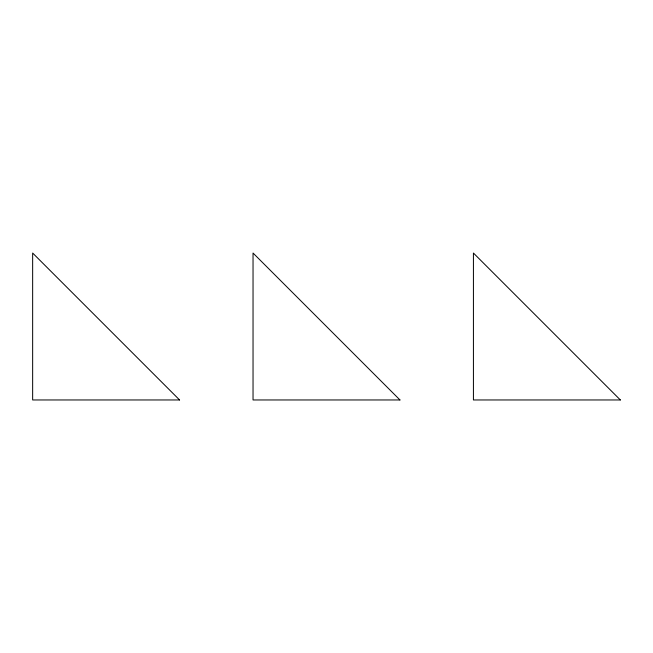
<?xml version="1.0" encoding="UTF-8"?>
<svg xmlns="http://www.w3.org/2000/svg" width="653" height="653" viewBox="0 0 653 653"><rect width="100%" height="100%" fill="white"/><g stroke="black" fill="none" stroke-linecap="round" stroke-linejoin="round"><path stroke-width="0.98" d="M179.575 399.963L32.65 399.963L32.65 253.038L179.575 399.963M399.963 399.963L253.038 399.963L253.038 253.038L399.963 399.963M620.35 399.963L473.425 399.963L473.425 253.038L620.35 399.963"/></g></svg>
